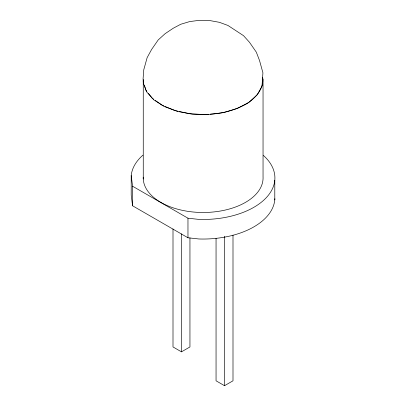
<?xml version="1.0" encoding="UTF-8"?>
<svg xmlns="http://www.w3.org/2000/svg" width="406" height="406" viewBox="0 0 406 406"><rect width="100%" height="100%" fill="white"/><g stroke="black" fill="none" stroke-linecap="round" stroke-linejoin="round"><path stroke-width="0.61" d="M143.308 83.123L143.079 78.865L143.76 69.807L147.124 57.682L151.575 49.522L158.173 39.971L165.11 33.683L173.271 28.222L180.736 24.269L189.724 21.569L199.615 20.3L209.735 20.554L219.397 22.315L227.944 25.456L243.514 35.657L249.477 42.27L256.318 52.161L259.525 60.509L262.921 72.806L262.012 86.108L257.308 94.72L248.908 102.337L237.373 108.443L223.498 112.614L208.227 114.568L192.601 114.172L177.681 111.457L164.486 106.605L153.915 99.947L146.693 91.939L143.308 83.123L143.531 80.134M143.257 178.99L143.257 81.139L143.521 79.606M262.657 77.587C264.199 88.741 255.547 97.988 246.843 103.718C235.632 109.884 223.127 113.578 210.323 114.122M173.002 228.984L173.002 346.947L181.477 351.845L189.947 346.947L189.947 237.86M216.053 238.302L216.053 380.808L224.523 385.7L232.998 380.808L232.998 235.135M208.537 114.289L205.05 114.619L189.485 113.726L179.158 111.472M142.887 155.173A71.908 41.513 0 0 0 131.209 175.58L132.569 186.222L187.968 218.205L198.879 219.402A71.908 41.513 0 0 0 265.133 198.854A71.908 41.513 0 0 0 263.413 155.442M131.209 175.58L131.209 195.149L132.569 205.791L187.968 237.774L198.879 238.977A71.908 41.513 0 0 0 274.877 198.707M177.98 111.219L174.849 110.533L165.029 106.463M163.902 105.996L162.141 105.266L155.259 100.414M153.742 99.343L152.23 98.282L148.403 93.39M146.896 91.462L145.79 90.051L144.434 85.285M143.257 81.139L143.414 81.687M274.791 180.335L274.791 199.904M263.042 78.947L263.042 176.798A59.921 34.596 0 0 1 203.492 212.49A59.921 34.596 0 0 1 143.242 177.189M224.523 236.226L224.523 385.7M187.968 218.205L187.968 237.774M181.477 233.876L181.477 351.845M132.569 186.222L132.569 205.791"/></g></svg>
